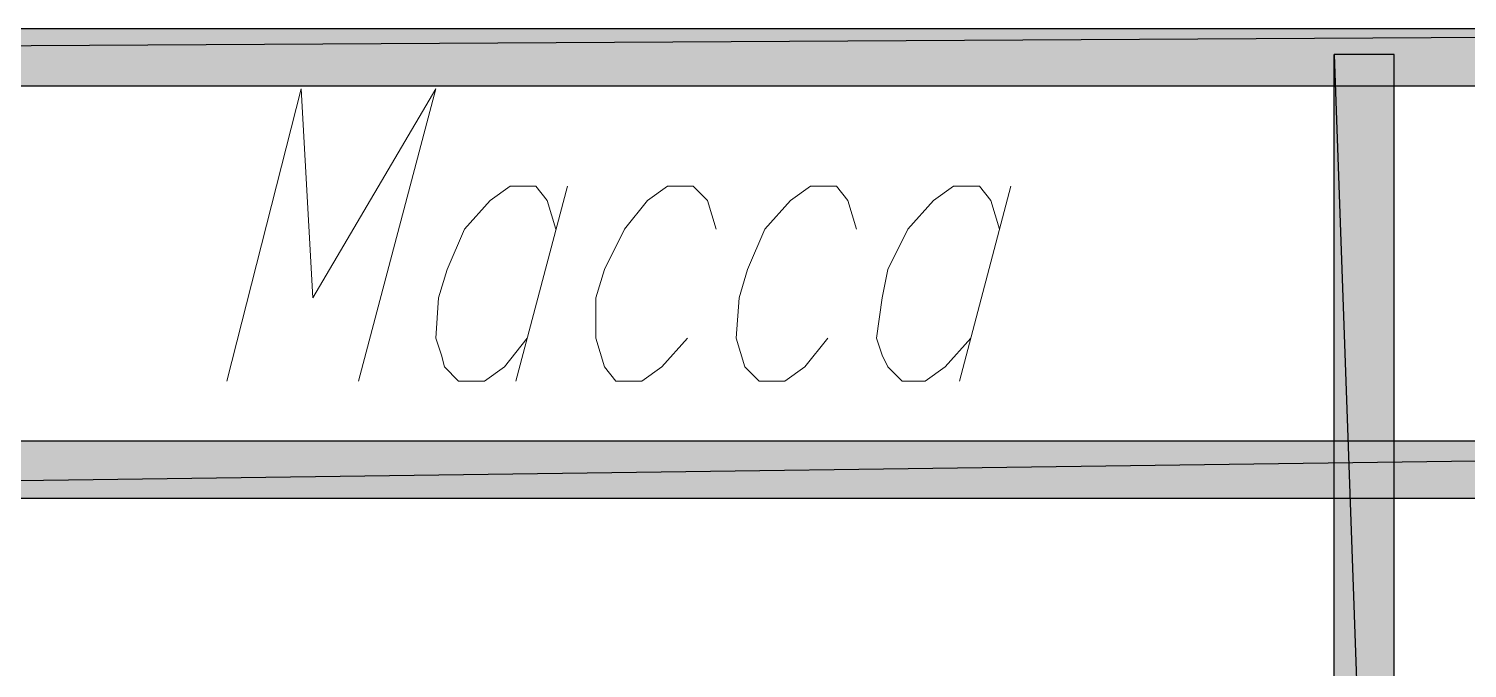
# Model space of a CAD drawing. Header units: millimetres. Extents: x -258556 to -95372, y 16759 to 83874.
# Drawn here: x -128185.99 to -128168.69, y 41449.01 to 41456.69 of the extents above; entities that cross this region are included whole.
import ezdxf

# ---------------------------------------------------------------- set-up
doc = ezdxf.new("R2010")
doc.units = ezdxf.units.MM
doc.header["$LTSCALE"] = 0.5

msp = doc.modelspace()

# ---------------------------------------------------------------- hatches: boundary and pattern name
at = {"true_color": 0x000007}
h = msp.add_hatch(color=7, dxfattribs=at)
h.paths.add_polyline_path([(-128271.584, 41456.694), (-128271.584, 41456.005), (-128150.875, 41456.694)])
h.paths.add_polyline_path([(-128271.584, 41456.005), (-128150.875, 41456.694), (-128150.875, 41456.005)])
h = msp.add_hatch(color=7, dxfattribs=at)
h.paths.add_polyline_path([(-128201.471, 41456.384), (-128202.16, 41456.384), (-128201.471, 41451.737)])
h.paths.add_polyline_path([(-128202.16, 41456.384), (-128201.471, 41451.737), (-128202.16, 41451.049)])
h.paths.add_polyline_path([(-128201.471, 41451.737), (-128202.16, 41451.049), (-128151.047, 41451.737)])
h.paths.add_polyline_path([(-128202.16, 41451.049), (-128151.047, 41451.737), (-128151.047, 41451.049)])
h = msp.add_hatch(color=7, dxfattribs=at)
h.paths.add_polyline_path([(-128169.564, 41456.384), (-128170.287, 41456.384), (-128169.564, 41436.18)])
h.paths.add_polyline_path([(-128170.287, 41456.384), (-128169.564, 41436.18), (-128170.287, 41436.18)])

# ---------------------------------------------------------------- linework, layer by layer
at = {"color": 7, "linetype": 'Continuous', "lineweight": -2, "true_color": 0x000007}
for points in [[(-128271.584, 41456.694), (-128271.584, 41456.005), (-128150.875, 41456.694)], [(-128271.584, 41456.005), (-128150.875, 41456.694), (-128150.875, 41456.005)], [(-128169.564, 41456.384), (-128170.287, 41456.384), (-128169.564, 41436.18)], [(-128170.287, 41456.384), (-128169.564, 41436.18), (-128170.287, 41436.18)], [(-128201.471, 41451.737), (-128202.16, 41451.049), (-128151.047, 41451.737)], [(-128202.16, 41451.049), (-128151.047, 41451.737), (-128151.047, 41451.049)]]:
    msp.add_lwpolyline(points, close=True, dxfattribs=at)
at = {"color": 7, "linetype": 'Continuous', "lineweight": 5, "true_color": 0x000007}
for points in [[(-128182.024, 41452.46), (-128181.095, 41455.971), (-128182.575, 41453.458), (-128182.713, 41455.971), (-128183.608, 41452.46)], [(-128179.994, 41452.976), (-128180.269, 41452.632), (-128180.51, 41452.46), (-128180.82, 41452.46), (-128180.992, 41452.632), (-128181.026, 41452.77), (-128181.095, 41452.976), (-128181.061, 41453.458), (-128180.957, 41453.802), (-128180.751, 41454.284), (-128180.441, 41454.629), (-128180.2, 41454.801), (-128179.89, 41454.801), (-128179.753, 41454.629), (-128179.649, 41454.284)], [(-128179.512, 41454.801), (-128180.131, 41452.46), (-128180.131, 41452.46)], [(-128177.722, 41454.284), (-128177.825, 41454.629), (-128177.997, 41454.801), (-128178.307, 41454.801), (-128178.548, 41454.629), (-128178.823, 41454.284), (-128179.064, 41453.802), (-128179.168, 41453.458), (-128179.168, 41452.976), (-128179.064, 41452.632), (-128178.927, 41452.46), (-128178.617, 41452.46), (-128178.376, 41452.632), (-128178.066, 41452.976)], [(-128176.035, 41454.284), (-128176.139, 41454.629), (-128176.276, 41454.801), (-128176.586, 41454.801), (-128176.827, 41454.629), (-128177.137, 41454.284), (-128177.343, 41453.802), (-128177.447, 41453.458), (-128177.481, 41452.976), (-128177.378, 41452.632), (-128177.206, 41452.46), (-128176.896, 41452.46), (-128176.655, 41452.632), (-128176.38, 41452.976)], [(-128174.659, 41452.976), (-128174.968, 41452.632), (-128175.209, 41452.46), (-128175.485, 41452.46), (-128175.657, 41452.632), (-128175.726, 41452.77), (-128175.794, 41452.976), (-128175.726, 41453.458), (-128175.657, 41453.802), (-128175.416, 41454.284), (-128175.106, 41454.629), (-128174.865, 41454.801), (-128174.555, 41454.801), (-128174.418, 41454.629), (-128174.314, 41454.284)], [(-128174.177, 41454.801), (-128174.796, 41452.46), (-128174.796, 41452.46)]]:
    msp.add_lwpolyline(points, dxfattribs=at)

doc.saveas('drawing.dxf')
